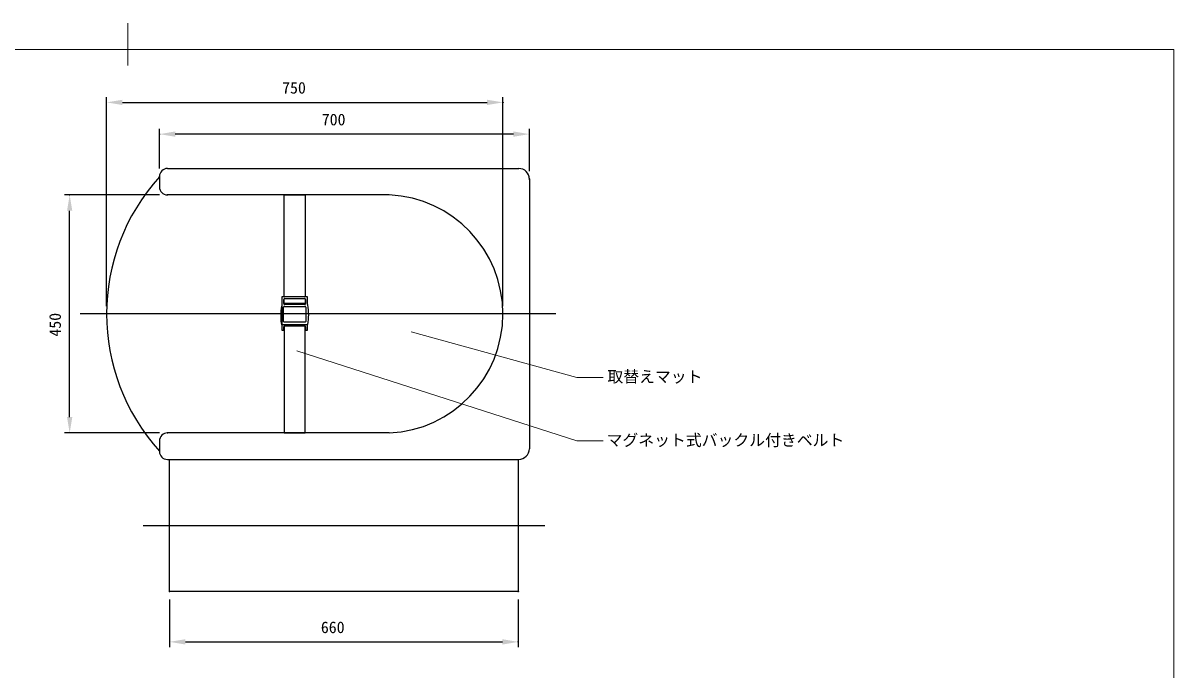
# Model space of a CAD drawing. Units: millimetres, scale not verified. Extents: x -203 to 203, y -143 to 143.
# Drawn here: x -19.8 to 198, y 20.7 to 143 of the extents above; entities that cross this region are included whole.
import ezdxf
from ezdxf.enums import TextEntityAlignment as Align

# ---------------------------------------------------------------- set-up
doc = ezdxf.new("R2010")
doc.units = ezdxf.units.MM
doc.header["$LTSCALE"] = 0.25
doc.header["$PDMODE"] = 32
doc.header["$PDSIZE"] = 0.05
for name, color, linetype, lineweight in [('0-1_WAKU_INVISIBLE', 7, 'Continuous', 18), ('0-2_DIMENSION_LINES$02_DIMENSI', 7, 'Continuous', 25), ('0-4_DIMENSION_LINES$03_LINES', 7, 'Continuous', 25), ('0-5_DIMENSION_LINES$01_CENTER_', 7, 'Continuous', 25), ('0-8_図面_FORMAT$01_WAKU$OUT_LINE', 6, 'Continuous', 18)]:
    doc.layers.add(name, color=color, linetype=linetype, lineweight=lineweight)
doc.layers.add('0-3_DEFPOINTS', color=7, linetype='Continuous')
doc.styles.add('ＭＳ ゴシック', font='')
doc.styles.get('ＭＳ ゴシック').set_extended_font_data('MS Gothic')

# ---------------------------------------------------------------- blocks, each defined once
blk = doc.blocks.new('D2')
at = {"layer": '0-2_DIMENSION_LINES$02_DIMENSI'}
for p, q in [((216.0002, 259), (198, 259)), ((199, 216.9998), (199, 256.0002)), ((216, 214), (198, 214))]:
    blk.add_line(p, q, dxfattribs=at)
for points in [[(199.5, 256.0002), (198.5, 256.0002), (199, 259)], [(198.5, 216.9998), (199.5, 216.9998), (199, 214)]]:
    blk.add_solid(points, dxfattribs=at)
at = {"layer": '0-3_DEFPOINTS'}
for p in [(199, 259), (217.5002, 259), (217.5, 214)]:
    blk.add_point(p, dxfattribs=at)
at = {"layer": '0-2_DIMENSION_LINES$02_DIMENSI', "style": 'ＭＳ ゴシック'}
blk.add_text('450', height=2.199, rotation=90, dxfattribs=at).set_placement((198, 232.2143), align=Align.BOTTOM_LEFT)
blk = doc.blocks.new('D3')
at = {"layer": '0-2_DIMENSION_LINES$02_DIMENSI'}
for p, q in [((216.0002, 264), (216.0002, 271.5)), ((283.0002, 270.5), (219, 270.5)), ((286, 263.5), (286, 271.5))]:
    blk.add_line(p, q, dxfattribs=at)
for points in [[(219, 271), (219, 270), (216.0002, 270.5)], [(283.0002, 270), (283.0002, 271), (286, 270.5)]]:
    blk.add_solid(points, dxfattribs=at)
at = {"layer": '0-3_DEFPOINTS'}
for p in [(216.0002, 270.5), (216.0002, 262.5), (286, 262)]:
    blk.add_point(p, dxfattribs=at)
at = {"layer": '0-2_DIMENSION_LINES$02_DIMENSI', "style": 'ＭＳ ゴシック'}
blk.add_text('700', height=2.199, dxfattribs=at).set_placement((246.7144, 271.5), align=Align.BOTTOM_LEFT)
blk = doc.blocks.new('D4')
at = {"layer": '0-2_DIMENSION_LINES$02_DIMENSI'}
for p, q in [((206, 238), (206, 277.5)), ((281, 238), (281, 277.5)), ((208.9999, 276.5), (278.0002, 276.5))]:
    blk.add_line(p, q, dxfattribs=at)
for points in [[(208.9999, 277), (208.9999, 276), (206, 276.5)], [(278.0002, 276), (278.0002, 277), (281, 276.5)]]:
    blk.add_solid(points, dxfattribs=at)
at = {"layer": '0-3_DEFPOINTS'}
for p in [(281, 276.5), (206, 236.5), (281, 236.5)]:
    blk.add_point(p, dxfattribs=at)
at = {"layer": '0-2_DIMENSION_LINES$02_DIMENSI', "style": 'ＭＳ ゴシック'}
blk.add_text('750', height=2.199, dxfattribs=at).set_placement((239.2143, 277.5), align=Align.BOTTOM_LEFT)
blk = doc.blocks.new('D5')
at = {"layer": '0-2_DIMENSION_LINES$02_DIMENSI'}
for p, q in [((217.9, 182.5), (217.9, 173.5)), ((283.9, 182.5), (283.9, 173.5)), ((220.8998, 174.5), (280.9002, 174.5))]:
    blk.add_line(p, q, dxfattribs=at)
for points in [[(220.8998, 175), (220.8998, 174), (217.9, 174.5)], [(280.9002, 174), (280.9002, 175), (283.9, 174.5)]]:
    blk.add_solid(points, dxfattribs=at)
at = {"layer": '0-3_DEFPOINTS'}
for p in [(217.9, 184), (283.9, 184), (283.9, 174.5)]:
    blk.add_point(p, dxfattribs=at)
at = {"layer": '0-2_DIMENSION_LINES$02_DIMENSI', "style": 'ＭＳ ゴシック'}
blk.add_text('660', height=2.199, dxfattribs=at).set_placement((246.5429, 175.5), align=Align.BOTTOM_LEFT)

msp = doc.modelspace()

# ---------------------------------------------------------------- linework, layer by layer
at = {"layer": '0-1_WAKU_INVISIBLE'}
msp.add_lwpolyline([(-198, -138), (198, -138), (198, 138), (-198, 138)], close=True, dxfattribs=at)
at = {"layer": '0-2_DIMENSION_LINES$02_DIMENSI', "color": 1, "lineweight": 18}
for points in [[(53.625, 84.6495), (85, 76), (90, 76)], [(32, 81), (85, 64), (90, 64)]]:
    msp.add_lwpolyline(points, dxfattribs=at)
at = {"layer": '0-4_DIMENSION_LINES$03_LINES'}
for p, q in [((7.4897, 115.5), (74, 115.5)), ((6.0002, 114), (6.0002, 112)), ((76, 113.5), (76, 62.5)), ((49.5, 110.5), (7.5002, 110.5)), ((33.9411, 91.2577), (29.2411, 91.2577)), ((29.5411, 89.9577), (29.5411, 90.099)), ((29.5911, 89.4077), (33.5911, 89.4077)), ((29.7411, 90.9401), (33.4411, 90.9401)), ((33.4411, 89.7577), (29.7411, 89.7577)), ((33.6411, 90.099), (33.6411, 89.9577)), ((29.4911, 86.5577), (29.4911, 89.3077)), ((33.6911, 89.3077), (33.6911, 86.5577)), ((33.5911, 86.4577), (29.5911, 86.4577)), ((29.7412, 85.7838), (33.4412, 85.7838)), ((34.0412, 85.1338), (34.0412, 85.9838)), ((34.0412, 85.0338), (34.0412, 85.1338)), ((29.2412, 84.9338), (29.4497, 84.9338)), ((33.7326, 84.9338), (33.9412, 84.9338)), ((49.5, 65.5), (7.5, 65.5)), ((6, 64), (6, 62)), ((7.5, 60.5), (74, 60.5))]:
    msp.add_line(p, q, dxfattribs=at)
for points in [[(29.5912, 91.2577), (29.5912, 110.5), (33.5912, 110.5), (33.5912, 91.2577)], [(29.1411, 91.1577), (29.1411, 90.9621), (29.1411, 86.0277)], [(29.5411, 90.1077), (29.5411, 90.5981), (29.5411, 90.6294), (29.5411, 90.7378)], [(33.5912, 90.8722), (33.5912, 89.9985), (29.5912, 89.9985), (29.5912, 90.8731)], [(33.6411, 90.7378), (33.6411, 90.6294), (33.6411, 90.5981), (33.6411, 90.1077)], [(34.0516, 89.7079), (34.0411, 89.8098), (34.0411, 90.9621), (34.0411, 91.1577)], [(29.1412, 85.7838), (29.1412, 85.1338), (29.1412, 85.0338)], [(29.1911, 85.9777), (29.2411, 85.9777), (33.9495, 85.9777), (34.0006, 85.9777)], [(29.5412, 85.0472), (29.5412, 85.1338), (29.5412, 85.5838)], [(33.6412, 85.5838), (33.6412, 85.1338), (33.6412, 85.0472)]]:
    msp.add_lwpolyline(points, dxfattribs=at)
for points in [[(29.5912, 85.6838), (29.5912, 65.5), (33.5912, 65.5), (33.5912, 85.6838)], [(73.9, 60.5), (73.9, 35.5), (7.9, 35.5), (7.9, 60.5)]]:
    msp.add_lwpolyline(points, close=True, dxfattribs=at)
for centre, radius, start, end in [((7.5002, 114), 1.5, 89.99996, 134.99998), ((34.6303, 87.9999), 38.6302, 134.61198, 134.61205), ((74, 113.5), 2, 0, 89.99996), ((34.6303, 87.9999), 38.6302, 137.8279, 222.17176), ((7.5002, 114), 1.5, 134.99998, 180), ((7.5002, 112), 1.5, 180, 269.99993), ((48.4767, 88), 22.5233, 272.60391, 87.39609), ((37.8302, 87.6588), 8.8891, 167.82294, 192.17708), ((29.2411, 91.1577), 0.1, 90, 180), ((29.5911, 89.3077), 0.1, 90, 180), ((29.7452, 90.7397), 0.2041, 132.82722, 180.52739), ((29.7414, 89.9579), 0.2002, 180.06288, 269.93754), ((29.7383, 90.7435), 0.1965, 89.16669, 132.11678), ((33.4446, 90.7453), 0.1948, 47.68502, 91.03234), ((33.4409, 89.9579), 0.2002, 270.06158, 359.93799), ((33.4383, 90.7402), 0.2028, 359.31347, 47.33002), ((33.5911, 89.3077), 0.1, 0, 90), ((33.9411, 91.1577), 0.1, 0, 90), ((25.1925, 87.8677), 9.0483, 348.20052, 11.73495), ((29.1911, 86.0277), 0.05, 180, 270), ((29.2412, 85.0338), 0.1, 180, 270), ((29.4468, 85.031), 0.0973, 271.73621, 1.63695), ((29.5911, 86.5577), 0.1, 180, 270), ((29.7412, 85.5838), 0.2, 90, 180), ((33.4412, 85.5838), 0.2, 0, 90), ((33.5911, 86.5577), 0.1, 270, 0), ((33.7355, 85.031), 0.0973, 178.36203, 268.2648), ((33.9412, 85.0338), 0.1, 270, 0), ((34.0006, 86.0277), 0.05, 270, 348.1767), ((7.5, 64), 1.5, 89.99993, 134.99997), ((7.5, 64), 1.5, 134.99997, 180), ((7.5, 62), 1.5, 180, 269.99996), ((74, 62.5), 2, 269.99996, 360)]:
    msp.add_arc(centre, radius, start, end, dxfattribs=at)
at = {"layer": '0-5_DIMENSION_LINES$01_CENTER_'}
for p, q in [((81, 88), (-9, 88)), ((2.9, 48), (78.9, 48))]:
    msp.add_line(p, q, dxfattribs=at)
at = {"layer": '0-8_図面_FORMAT$01_WAKU$OUT_LINE'}
msp.add_line((0, 135), (0, 143), dxfattribs=at)
msp.add_lwpolyline([(-198, -138), (198, -138), (198, 138), (-198, 138)], close=True, dxfattribs=at)

# ---------------------------------------------------------------- block references
at = {"layer": '0-2_DIMENSION_LINES$02_DIMENSI'}
for name in ['D4', 'D3', 'D2', 'D5']:
    msp.add_blockref(name, (-210, -148.5), dxfattribs=at)

# ---------------------------------------------------------------- texts
at = {"layer": '0-2_DIMENSION_LINES$02_DIMENSI', "style": 'ＭＳ ゴシック'}
for s, p in [('取替えマット', (90.772, 74.3866)), ('マグネット式バックル付きベルト', (90.619, 62.3866))]:
    msp.add_text(s, height=2.199, dxfattribs=at).set_placement(p, align=Align.BOTTOM_LEFT)

doc.saveas('drawing.dxf')
